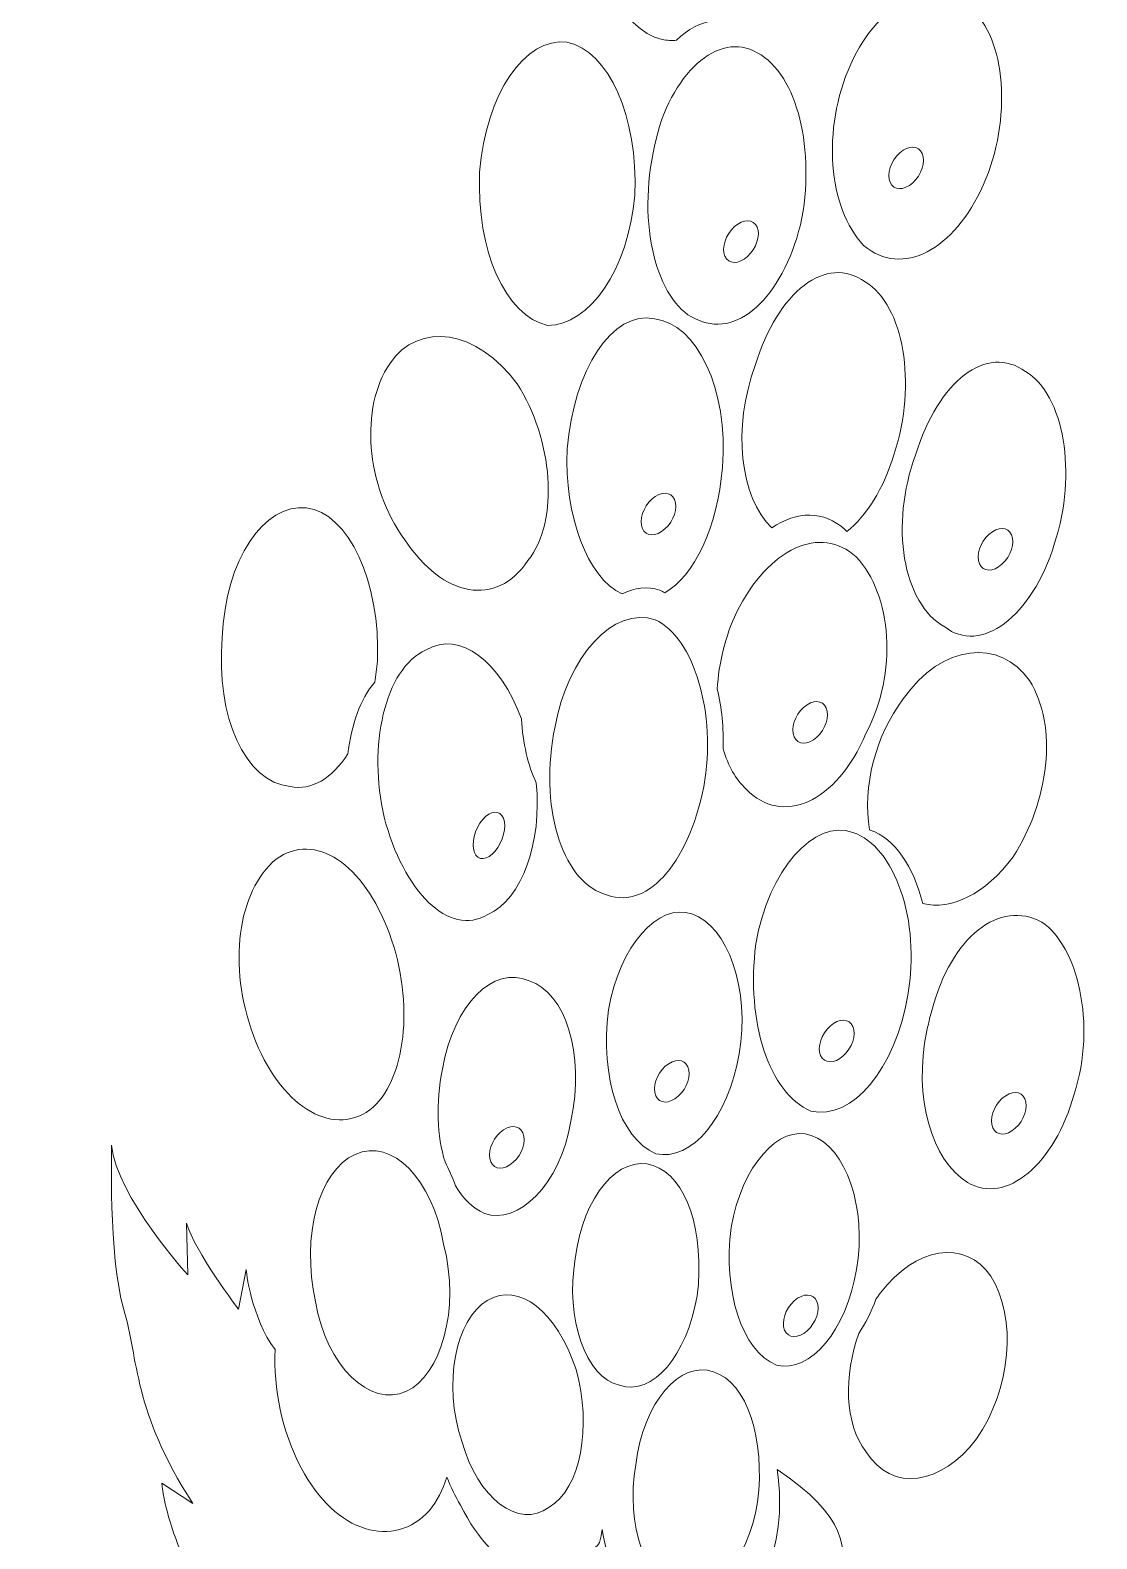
# Model space of a CAD drawing. Header units: millimetres. Extents: x 337 to 2510, y -469 to 429.
# Drawn here: x 351.46 to 363.67, y 245.32 to 262.6 of the extents above; entities that cross this region are included whole.
import ezdxf

# ---------------------------------------------------------------- set-up
doc = ezdxf.new("R2010")
doc.units = ezdxf.units.MM
doc.header["$MEASUREMENT"] = 0
doc.layers.add('Layer 1', color=7, linetype='Continuous')

msp = doc.modelspace()

# ---------------------------------------------------------------- linework, layer by layer
at = {"layer": 'Layer 1', "color": 250, "lineweight": 9}
for points, knots in [([(359.0643, 265.6328), (358.5833, 265.7398), (358.1013, 265.1538), (357.9903, 264.2499), (357.9903, 264.2499), (357.9903, 264.2499), (357.9903, 264.2499), (357.9903, 264.2499), (357.9903, 264.2499), (357.8793, 263.3449), (358.2123, 262.5999), (358.6943, 262.4939), (358.6943, 262.4939), (358.6943, 262.4939), (358.6943, 262.4939), (358.6943, 262.4939), (358.6943, 262.4939), (358.7493, 262.4819), (358.8043, 262.4789), (358.8583, 262.4839), (358.8583, 262.4839), (358.8583, 262.4839), (358.8583, 262.4839), (358.8583, 262.4839), (358.8583, 262.4839), (358.9893, 262.6119), (359.1333, 262.6889), (359.2763, 262.7049), (359.2763, 262.7049), (359.2763, 262.7049), (359.2763, 262.7049), (359.2763, 262.7049), (359.2763, 262.7049), (359.5113, 262.9429), (359.6883, 263.3569), (359.7313, 263.8779), (359.7313, 263.8779), (359.7313, 263.8779), (359.7313, 263.8779), (359.7313, 263.8779), (359.7313, 263.8779), (359.8423, 264.7818), (359.5453, 265.5268), (359.0643, 265.6328)], [0, 0, 0, 0, 0.0833333, 0.0833333, 0.0833333, 0.0833333, 0.1666667, 0.1666667, 0.1666667, 0.1666667, 0.25, 0.25, 0.25, 0.25, 0.3333333, 0.3333333, 0.3333333, 0.3333333, 0.4166667, 0.4166667, 0.4166667, 0.4166667, 0.5, 0.5, 0.5, 0.5, 0.5833333, 0.5833333, 0.5833333, 0.5833333, 0.6666667, 0.6666667, 0.6666667, 0.6666667, 0.75, 0.75, 0.75, 0.75, 0.8333333, 0.8333333, 0.8333333, 0.8333333, 1, 1, 1, 1]), ([(362.2233, 262.8469), (361.8163, 263.2199), (361.1863, 262.9539), (360.8533, 262.2089), (360.8533, 262.2089), (360.8533, 262.2089), (360.8533, 262.2089), (360.8533, 262.2089), (360.8533, 262.2089), (360.5193, 261.4639), (360.5943, 260.5599), (361.0013, 260.1339), (361.0013, 260.1339), (361.0013, 260.1339), (361.0013, 260.1339), (361.0013, 260.1339), (361.0013, 260.1339), (361.4453, 259.7609), (362.0383, 260.0809), (362.3713, 260.8259), (362.3713, 260.8259), (362.3713, 260.8259), (362.3713, 260.8259), (362.3713, 260.8259), (362.3713, 260.8259), (362.7052, 261.5699), (362.6302, 262.5279), (362.2233, 262.8469)], [0, 0, 0, 0, 0.125, 0.125, 0.125, 0.125, 0.25, 0.25, 0.25, 0.25, 0.375, 0.375, 0.375, 0.375, 0.5, 0.5, 0.5, 0.5, 0.625, 0.625, 0.625, 0.625, 0.75, 0.75, 0.75, 0.75, 1, 1, 1, 1]), ([(359.7393, 262.3639), (359.2953, 262.5769), (358.7393, 262.0449), (358.5913, 261.1939), (358.5913, 261.1939), (358.5913, 261.1939), (358.5913, 261.1939), (358.5913, 261.1939), (358.5913, 261.1939), (358.4063, 260.2889), (358.6653, 259.4379), (359.1093, 259.2779), (359.1093, 259.2779), (359.1093, 259.2779), (359.1093, 259.2779), (359.1093, 259.2779), (359.1093, 259.2779), (359.5913, 259.0659), (360.1103, 259.5979), (360.2953, 260.4489), (360.2953, 260.4489), (360.2953, 260.4489), (360.2953, 260.4489), (360.2953, 260.4489), (360.2953, 260.4489), (360.4433, 261.2999), (360.2213, 262.1509), (359.7393, 262.3639)], [0, 0, 0, 0, 0.125, 0.125, 0.125, 0.125, 0.25, 0.25, 0.25, 0.25, 0.375, 0.375, 0.375, 0.375, 0.5, 0.5, 0.5, 0.5, 0.625, 0.625, 0.625, 0.625, 0.75, 0.75, 0.75, 0.75, 1, 1, 1, 1]), ([(357.6043, 262.4639), (357.1223, 262.5169), (356.6773, 261.8789), (356.6043, 260.9739), (356.6043, 260.9739), (356.6043, 260.9739), (356.6043, 260.9739), (356.6043, 260.9739), (356.6043, 260.9739), (356.5663, 260.0699), (356.9003, 259.3249), (357.3813, 259.2179), (357.3813, 259.2179), (357.3813, 259.2179), (357.3813, 259.2179), (357.3813, 259.2179), (357.3813, 259.2179), (357.8633, 259.2179), (358.3073, 259.8569), (358.3813, 260.7079), (358.3813, 260.7079), (358.3813, 260.7079), (358.3813, 260.7079), (358.3813, 260.7079), (358.3813, 260.7079), (358.4183, 261.6129), (358.0853, 262.3569), (357.6043, 262.4639)], [0, 0, 0, 0, 0.125, 0.125, 0.125, 0.125, 0.25, 0.25, 0.25, 0.25, 0.375, 0.375, 0.375, 0.375, 0.5, 0.5, 0.5, 0.5, 0.625, 0.625, 0.625, 0.625, 0.75, 0.75, 0.75, 0.75, 1, 1, 1, 1]), ([(361.5633, 260.8509), (361.4613, 260.7599), (361.3453, 260.7619), (361.3043, 260.8569), (361.3043, 260.8569), (361.3043, 260.8569), (361.3043, 260.8569), (361.3043, 260.8569), (361.3043, 260.8569), (361.2633, 260.9509), (361.3123, 261.1019), (361.4143, 261.1939), (361.4143, 261.1939), (361.4143, 261.1939), (361.4143, 261.1939), (361.4143, 261.1939), (361.4143, 261.1939), (361.5163, 261.2849), (361.6313, 261.2819), (361.6723, 261.1869), (361.6723, 261.1869), (361.6723, 261.1869), (361.6723, 261.1869), (361.6723, 261.1869), (361.6723, 261.1869), (361.7143, 261.0929), (361.6643, 260.9419), (361.5633, 260.8509)], [0, 0, 0, 0, 0.125, 0.125, 0.125, 0.125, 0.25, 0.25, 0.25, 0.25, 0.375, 0.375, 0.375, 0.375, 0.5, 0.5, 0.5, 0.5, 0.625, 0.625, 0.625, 0.625, 0.75, 0.75, 0.75, 0.75, 1, 1, 1, 1]), ([(359.6713, 260.0069), (359.5703, 259.9149), (359.4543, 259.9179), (359.4123, 260.0119), (359.4123, 260.0119), (359.4123, 260.0119), (359.4123, 260.0119), (359.4123, 260.0119), (359.4123, 260.0119), (359.3713, 260.1069), (359.4213, 260.2579), (359.5223, 260.3489), (359.5223, 260.3489), (359.5223, 260.3489), (359.5223, 260.3489), (359.5223, 260.3489), (359.5223, 260.3489), (359.6243, 260.4399), (359.7403, 260.4369), (359.7813, 260.3429), (359.7813, 260.3429), (359.7813, 260.3429), (359.7813, 260.3429), (359.7813, 260.3429), (359.7813, 260.3429), (359.8223, 260.2479), (359.7733, 260.0979), (359.6713, 260.0069)], [0, 0, 0, 0, 0.125, 0.125, 0.125, 0.125, 0.25, 0.25, 0.25, 0.25, 0.375, 0.375, 0.375, 0.375, 0.5, 0.5, 0.5, 0.5, 0.625, 0.625, 0.625, 0.625, 0.75, 0.75, 0.75, 0.75, 1, 1, 1, 1]), ([(361.0193, 259.7169), (360.5753, 260.0359), (360.0193, 259.6099), (359.7603, 258.7589), (359.7603, 258.7589), (359.7603, 258.7589), (359.7603, 258.7589), (359.7603, 258.7589), (359.7603, 258.7589), (359.4953, 258.0459), (359.5853, 257.2489), (359.9503, 256.8969), (359.9503, 256.8969), (359.9503, 256.8969), (359.9503, 256.8969), (359.9503, 256.8969), (359.9503, 256.8969), (360.2383, 257.0949), (360.5463, 257.0989), (360.7893, 256.8769), (360.7893, 256.8769), (360.7893, 256.8769), (360.7893, 256.8769), (360.7893, 256.8769), (360.7893, 256.8769), (360.7963, 256.8699), (360.8033, 256.8619), (360.8103, 256.8549), (360.8103, 256.8549), (360.8103, 256.8549), (360.8103, 256.8549), (360.8103, 256.8549), (360.8103, 256.8549), (361.0293, 257.0319), (361.2293, 257.3419), (361.3523, 257.7479), (361.3523, 257.7479), (361.3523, 257.7479), (361.3523, 257.7479), (361.3523, 257.7479), (361.3523, 257.7479), (361.6123, 258.5459), (361.4633, 259.4509), (361.0193, 259.7169)], [0, 0, 0, 0, 0.0833333, 0.0833333, 0.0833333, 0.0833333, 0.1666667, 0.1666667, 0.1666667, 0.1666667, 0.25, 0.25, 0.25, 0.25, 0.3333333, 0.3333333, 0.3333333, 0.3333333, 0.4166667, 0.4166667, 0.4166667, 0.4166667, 0.5, 0.5, 0.5, 0.5, 0.5833333, 0.5833333, 0.5833333, 0.5833333, 0.6666667, 0.6666667, 0.6666667, 0.6666667, 0.75, 0.75, 0.75, 0.75, 0.8333333, 0.8333333, 0.8333333, 0.8333333, 1, 1, 1, 1]), ([(355.5743, 258.7779), (355.2363, 258.2829), (355.2913, 257.3829), (355.7493, 256.7609), (355.7493, 256.7609), (355.7493, 256.7609), (355.7493, 256.7609), (355.7493, 256.7609), (355.7493, 256.7609), (356.1843, 256.0979), (356.7963, 255.9859), (357.1573, 256.5229), (357.1573, 256.5229), (357.1573, 256.5229), (357.1573, 256.5229), (357.1573, 256.5229), (357.1573, 256.5229), (357.5243, 256.9839), (357.4403, 257.9179), (357.0343, 258.5469), (357.0343, 258.5469), (357.0343, 258.5469), (357.0343, 258.5469), (357.0343, 258.5469), (357.0343, 258.5469), (356.5753, 259.1689), (355.9123, 259.2739), (355.5743, 258.7779)], [0, 0, 0, 0, 0.125, 0.125, 0.125, 0.125, 0.25, 0.25, 0.25, 0.25, 0.375, 0.375, 0.375, 0.375, 0.5, 0.5, 0.5, 0.5, 0.625, 0.625, 0.625, 0.625, 0.75, 0.75, 0.75, 0.75, 1, 1, 1, 1]), ([(358.6063, 259.2919), (358.1243, 259.3979), (357.6803, 258.7069), (357.6063, 257.8019), (357.6063, 257.8019), (357.6063, 257.8019), (357.6063, 257.8019), (357.6063, 257.8019), (357.6063, 257.8019), (357.5733, 257.0409), (357.8363, 256.3229), (358.2363, 256.1409), (358.2363, 256.1409), (358.2363, 256.1409), (358.2363, 256.1409), (358.2363, 256.1409), (358.2363, 256.1409), (358.3763, 256.2129), (358.5253, 256.2329), (358.6693, 256.1849), (358.6693, 256.1849), (358.6693, 256.1849), (358.6693, 256.1849), (358.6693, 256.1849), (358.6693, 256.1849), (358.6883, 256.1759), (358.7063, 256.1659), (358.7233, 256.1549), (358.7233, 256.1549), (358.7233, 256.1549), (358.7233, 256.1549), (358.7233, 256.1549), (358.7233, 256.1549), (359.0593, 256.3419), (359.3273, 256.9049), (359.3843, 257.5899), (359.3843, 257.5899), (359.3843, 257.5899), (359.3843, 257.5899), (359.3843, 257.5899), (359.3843, 257.5899), (359.4583, 258.4939), (359.0873, 259.2389), (358.6063, 259.2919)], [0, 0, 0, 0, 0.0833333, 0.0833333, 0.0833333, 0.0833333, 0.1666667, 0.1666667, 0.1666667, 0.1666667, 0.25, 0.25, 0.25, 0.25, 0.3333333, 0.3333333, 0.3333333, 0.3333333, 0.4166667, 0.4166667, 0.4166667, 0.4166667, 0.5, 0.5, 0.5, 0.5, 0.5833333, 0.5833333, 0.5833333, 0.5833333, 0.6666667, 0.6666667, 0.6666667, 0.6666667, 0.75, 0.75, 0.75, 0.75, 0.8333333, 0.8333333, 0.8333333, 0.8333333, 1, 1, 1, 1]), ([(362.8552, 258.6899), (362.4103, 259.0089), (361.8553, 258.5839), (361.5963, 257.7319), (361.5963, 257.7319), (361.5963, 257.7319), (361.5963, 257.7319), (361.5963, 257.7319), (361.5963, 257.7319), (361.2993, 256.9339), (361.4473, 256.0299), (361.9293, 255.7639), (361.9293, 255.7639), (361.9293, 255.7639), (361.9293, 255.7639), (361.9293, 255.7639), (361.9293, 255.7639), (362.3363, 255.4449), (362.9292, 255.8699), (363.1882, 256.7219), (363.1882, 256.7219), (363.1882, 256.7219), (363.1882, 256.7219), (363.1882, 256.7219), (363.1882, 256.7219), (363.4482, 257.5199), (363.2992, 258.4239), (362.8552, 258.6899)], [0, 0, 0, 0, 0.125, 0.125, 0.125, 0.125, 0.25, 0.25, 0.25, 0.25, 0.375, 0.375, 0.375, 0.375, 0.5, 0.5, 0.5, 0.5, 0.625, 0.625, 0.625, 0.625, 0.75, 0.75, 0.75, 0.75, 1, 1, 1, 1]), ([(358.7263, 256.8859), (358.6243, 256.7939), (358.5083, 256.7969), (358.4673, 256.8919), (358.4673, 256.8919), (358.4673, 256.8919), (358.4673, 256.8919), (358.4673, 256.8919), (358.4673, 256.8919), (358.4263, 256.9859), (358.4753, 257.1369), (358.5773, 257.2279), (358.5773, 257.2279), (358.5773, 257.2279), (358.5773, 257.2279), (358.5773, 257.2279), (358.5773, 257.2279), (358.6783, 257.3199), (358.7943, 257.3169), (358.8353, 257.2219), (358.8353, 257.2219), (358.8353, 257.2219), (358.8353, 257.2219), (358.8353, 257.2219), (358.8353, 257.2219), (358.8763, 257.1279), (358.8273, 256.9769), (358.7263, 256.8859)], [0, 0, 0, 0, 0.125, 0.125, 0.125, 0.125, 0.25, 0.25, 0.25, 0.25, 0.375, 0.375, 0.375, 0.375, 0.5, 0.5, 0.5, 0.5, 0.625, 0.625, 0.625, 0.625, 0.75, 0.75, 0.75, 0.75, 1, 1, 1, 1]), ([(354.6193, 257.1269), (354.1383, 257.1809), (353.6933, 256.5419), (353.6563, 255.6379), (353.6563, 255.6379), (353.6563, 255.6379), (353.6563, 255.6379), (353.6563, 255.6379), (353.6563, 255.6379), (353.5823, 254.7329), (353.9153, 253.988), (354.4343, 253.935), (354.4343, 253.935), (354.4343, 253.935), (354.4343, 253.935), (354.4343, 253.935), (354.4343, 253.935), (354.6793, 253.881), (354.9143, 254.033), (355.0953, 254.3079), (355.0953, 254.3079), (355.0953, 254.3079), (355.0953, 254.3079), (355.0953, 254.3079), (355.0953, 254.3079), (355.1343, 254.6429), (355.2383, 254.9389), (355.4023, 255.1299), (355.4023, 255.1299), (355.4023, 255.1299), (355.4023, 255.1299), (355.4023, 255.1299), (355.4023, 255.1299), (355.4163, 255.2089), (355.4273, 255.2889), (355.4343, 255.3719), (355.4343, 255.3719), (355.4343, 255.3719), (355.4343, 255.3719), (355.4343, 255.3719), (355.4343, 255.3719), (355.4713, 256.2759), (355.1013, 257.0739), (354.6193, 257.1269)], [0, 0, 0, 0, 0.0833333, 0.0833333, 0.0833333, 0.0833333, 0.1666667, 0.1666667, 0.1666667, 0.1666667, 0.25, 0.25, 0.25, 0.25, 0.3333333, 0.3333333, 0.3333333, 0.3333333, 0.4166667, 0.4166667, 0.4166667, 0.4166667, 0.5, 0.5, 0.5, 0.5, 0.5833333, 0.5833333, 0.5833333, 0.5833333, 0.6666667, 0.6666667, 0.6666667, 0.6666667, 0.75, 0.75, 0.75, 0.75, 0.8333333, 0.8333333, 0.8333333, 0.8333333, 1, 1, 1, 1]), ([(360.9163, 256.5649), (360.5083, 256.9369), (359.9163, 256.6709), (359.5453, 255.9269), (359.5453, 255.9269), (359.5453, 255.9269), (359.5453, 255.9269), (359.5453, 255.9269), (359.5453, 255.9269), (359.4163, 255.6569), (359.3423, 255.3479), (359.3253, 255.0489), (359.3253, 255.0489), (359.3253, 255.0489), (359.3253, 255.0489), (359.3253, 255.0489), (359.3253, 255.0489), (359.3753, 254.8399), (359.3993, 254.6069), (359.3933, 254.3649), (359.3933, 254.3649), (359.3933, 254.3649), (359.3933, 254.3649), (359.3933, 254.3649), (359.3933, 254.3649), (359.4483, 254.175), (359.5363, 254.015), (359.6563, 253.905), (359.6563, 253.905), (359.6563, 253.905), (359.6563, 253.905), (359.6563, 253.905), (359.6563, 253.905), (360.0643, 253.479), (360.6933, 253.745), (361.0273, 254.5429), (361.0273, 254.5429), (361.0273, 254.5429), (361.0273, 254.5429), (361.0273, 254.5429), (361.0273, 254.5429), (361.3973, 255.2349), (361.3233, 256.1389), (360.9163, 256.5649)], [0, 0, 0, 0, 0.0833333, 0.0833333, 0.0833333, 0.0833333, 0.1666667, 0.1666667, 0.1666667, 0.1666667, 0.25, 0.25, 0.25, 0.25, 0.3333333, 0.3333333, 0.3333333, 0.3333333, 0.4166667, 0.4166667, 0.4166667, 0.4166667, 0.5, 0.5, 0.5, 0.5, 0.5833333, 0.5833333, 0.5833333, 0.5833333, 0.6666667, 0.6666667, 0.6666667, 0.6666667, 0.75, 0.75, 0.75, 0.75, 0.8333333, 0.8333333, 0.8333333, 0.8333333, 1, 1, 1, 1]), ([(362.5852, 256.4819), (362.4833, 256.3899), (362.3683, 256.3929), (362.3263, 256.4879), (362.3263, 256.4879), (362.3263, 256.4879), (362.3263, 256.4879), (362.3263, 256.4879), (362.3263, 256.4879), (362.2853, 256.5819), (362.3343, 256.7329), (362.4363, 256.8239), (362.4363, 256.8239), (362.4363, 256.8239), (362.4363, 256.8239), (362.4363, 256.8239), (362.4363, 256.8239), (362.5383, 256.9159), (362.6542, 256.9129), (362.6952, 256.8179), (362.6952, 256.8179), (362.6952, 256.8179), (362.6952, 256.8179), (362.6952, 256.8179), (362.6952, 256.8179), (362.7362, 256.7239), (362.6872, 256.5729), (362.5852, 256.4819)], [0, 0, 0, 0, 0.125, 0.125, 0.125, 0.125, 0.25, 0.25, 0.25, 0.25, 0.375, 0.375, 0.375, 0.375, 0.5, 0.5, 0.5, 0.5, 0.625, 0.625, 0.625, 0.625, 0.75, 0.75, 0.75, 0.75, 1, 1, 1, 1]), ([(358.6153, 255.8459), (358.1333, 256.0059), (357.6153, 255.4209), (357.4673, 254.6219), (357.4673, 254.6219), (357.4673, 254.6219), (357.4673, 254.6219), (357.4673, 254.6219), (357.4673, 254.6219), (357.2823, 253.718), (357.5413, 252.867), (358.0223, 252.707), (358.0223, 252.707), (358.0223, 252.707), (358.0223, 252.707), (358.0223, 252.707), (358.0223, 252.707), (358.5043, 252.495), (358.9853, 253.027), (359.1713, 253.931), (359.1713, 253.931), (359.1713, 253.931), (359.1713, 253.931), (359.1713, 253.931), (359.1713, 253.931), (359.3193, 254.7819), (359.0603, 255.6339), (358.6153, 255.8459)], [0, 0, 0, 0, 0.125, 0.125, 0.125, 0.125, 0.25, 0.25, 0.25, 0.25, 0.375, 0.375, 0.375, 0.375, 0.5, 0.5, 0.5, 0.5, 0.625, 0.625, 0.625, 0.625, 0.75, 0.75, 0.75, 0.75, 1, 1, 1, 1]), ([(355.9923, 255.4999), (355.5103, 255.2879), (355.3253, 254.3829), (355.5103, 253.585), (355.5103, 253.585), (355.5103, 253.585), (355.5103, 253.585), (355.5103, 253.585), (355.5103, 253.585), (355.7333, 252.734), (356.2513, 252.202), (356.6963, 252.468), (356.6963, 252.468), (356.6963, 252.468), (356.6963, 252.468), (356.6963, 252.468), (356.6963, 252.468), (357.0973, 252.645), (357.3183, 253.302), (357.2523, 253.978), (357.2523, 253.978), (357.2523, 253.978), (357.2523, 253.978), (357.2523, 253.978), (357.2523, 253.978), (357.1583, 254.179), (357.0993, 254.4309), (357.0833, 254.7099), (357.0833, 254.7099), (357.0833, 254.7099), (357.0833, 254.7099), (357.0833, 254.7099), (357.0833, 254.7099), (356.8443, 255.3639), (356.3763, 255.7309), (355.9923, 255.4999)], [0, 0, 0, 0, 0.1, 0.1, 0.1, 0.1, 0.2, 0.2, 0.2, 0.2, 0.3, 0.3, 0.3, 0.3, 0.4, 0.4, 0.4, 0.4, 0.5, 0.5, 0.5, 0.5, 0.6, 0.6, 0.6, 0.6, 0.7, 0.7, 0.7, 0.7, 0.8, 0.8, 0.8, 0.8, 1, 1, 1, 1]), ([(362.8992, 255.1509), (362.5662, 255.6299), (361.8993, 255.5769), (361.4553, 254.9379), (361.4553, 254.9379), (361.4553, 254.9379), (361.4553, 254.9379), (361.4553, 254.9379), (361.4553, 254.9379), (361.1353, 254.5169), (360.9883, 253.931), (361.0683, 253.437), (361.0683, 253.437), (361.0683, 253.437), (361.0683, 253.437), (361.0683, 253.437), (361.0683, 253.437), (361.0683, 253.437), (361.0773, 253.434), (361.0773, 253.434), (361.0773, 253.434), (361.0773, 253.434), (361.0773, 253.434), (361.0773, 253.434), (361.0773, 253.434), (361.3563, 253.341), (361.5723, 253.017), (361.6773, 252.595), (361.6773, 252.595), (361.6773, 252.595), (361.6773, 252.595), (361.6773, 252.595), (361.6773, 252.595), (361.9993, 252.511), (362.3903, 252.7), (362.7142, 253.129), (362.7142, 253.129), (362.7142, 253.129), (362.7142, 253.129), (362.7142, 253.129), (362.7142, 253.129), (363.1212, 253.768), (363.2322, 254.6189), (362.8992, 255.1509)], [0, 0, 0, 0, 0.0833333, 0.0833333, 0.0833333, 0.0833333, 0.1666667, 0.1666667, 0.1666667, 0.1666667, 0.25, 0.25, 0.25, 0.25, 0.3333333, 0.3333333, 0.3333333, 0.3333333, 0.4166667, 0.4166667, 0.4166667, 0.4166667, 0.5, 0.5, 0.5, 0.5, 0.5833333, 0.5833333, 0.5833333, 0.5833333, 0.6666667, 0.6666667, 0.6666667, 0.6666667, 0.75, 0.75, 0.75, 0.75, 0.8333333, 0.8333333, 0.8333333, 0.8333333, 1, 1, 1, 1]), ([(360.4643, 254.4989), (360.3623, 254.4079), (360.2463, 254.4099), (360.2053, 254.5049), (360.2053, 254.5049), (360.2053, 254.5049), (360.2053, 254.5049), (360.2053, 254.5049), (360.2053, 254.5049), (360.1643, 254.5989), (360.2133, 254.7499), (360.3143, 254.8419), (360.3143, 254.8419), (360.3143, 254.8419), (360.3143, 254.8419), (360.3143, 254.8419), (360.3143, 254.8419), (360.4173, 254.9329), (360.5323, 254.9299), (360.5733, 254.8359), (360.5733, 254.8359), (360.5733, 254.8359), (360.5733, 254.8359), (360.5733, 254.8359), (360.5733, 254.8359), (360.6153, 254.7409), (360.5653, 254.5909), (360.4643, 254.4989)], [0, 0, 0, 0, 0.125, 0.125, 0.125, 0.125, 0.25, 0.25, 0.25, 0.25, 0.375, 0.375, 0.375, 0.375, 0.5, 0.5, 0.5, 0.5, 0.625, 0.625, 0.625, 0.625, 0.75, 0.75, 0.75, 0.75, 1, 1, 1, 1]), ([(356.8133, 253.237), (356.7313, 253.112), (356.6183, 253.071), (356.5613, 253.148), (356.5613, 253.148), (356.5613, 253.148), (356.5613, 253.148), (356.5613, 253.148), (356.5613, 253.148), (356.5053, 253.224), (356.5253, 253.388), (356.6073, 253.514), (356.6073, 253.514), (356.6073, 253.514), (356.6073, 253.514), (356.6073, 253.514), (356.6073, 253.514), (356.6893, 253.639), (356.8023, 253.679), (356.8593, 253.603), (356.8593, 253.603), (356.8593, 253.603), (356.8593, 253.603), (356.8593, 253.603), (356.8593, 253.603), (356.9153, 253.527), (356.8953, 253.363), (356.8133, 253.237)], [0, 0, 0, 0, 0.125, 0.125, 0.125, 0.125, 0.25, 0.25, 0.25, 0.25, 0.375, 0.375, 0.375, 0.375, 0.5, 0.5, 0.5, 0.5, 0.625, 0.625, 0.625, 0.625, 0.75, 0.75, 0.75, 0.75, 1, 1, 1, 1]), ([(360.8783, 253.408), (360.4333, 253.568), (359.9143, 252.982), (359.7663, 252.131), (359.7663, 252.131), (359.7663, 252.131), (359.7663, 252.131), (359.7663, 252.131), (359.7663, 252.131), (359.6553, 251.227), (359.9143, 250.428), (360.3963, 250.216), (360.3963, 250.216), (360.3963, 250.216), (360.3963, 250.216), (360.3963, 250.216), (360.3963, 250.216), (360.8783, 250.109), (361.3593, 250.694), (361.5073, 251.546), (361.5073, 251.546), (361.5073, 251.546), (361.5073, 251.546), (361.5073, 251.546), (361.5073, 251.546), (361.6553, 252.397), (361.3593, 253.248), (360.8783, 253.408)], [0, 0, 0, 0, 0.125, 0.125, 0.125, 0.125, 0.25, 0.25, 0.25, 0.25, 0.375, 0.375, 0.375, 0.375, 0.5, 0.5, 0.5, 0.5, 0.625, 0.625, 0.625, 0.625, 0.75, 0.75, 0.75, 0.75, 1, 1, 1, 1]), ([(354.2743, 253.103), (353.8293, 252.731), (353.7183, 251.88), (354.0143, 251.082), (354.0143, 251.082), (354.0143, 251.082), (354.0143, 251.082), (354.0143, 251.082), (354.0143, 251.082), (354.3113, 250.284), (354.9033, 249.911), (355.3483, 250.23), (355.3483, 250.23), (355.3483, 250.23), (355.3483, 250.23), (355.3483, 250.23), (355.3483, 250.23), (355.7553, 250.55), (355.8663, 251.454), (355.5703, 252.252), (355.5703, 252.252), (355.5703, 252.252), (355.5703, 252.252), (355.5703, 252.252), (355.5703, 252.252), (355.2743, 253.051), (354.7183, 253.423), (354.2743, 253.103)], [0, 0, 0, 0, 0.125, 0.125, 0.125, 0.125, 0.25, 0.25, 0.25, 0.25, 0.375, 0.375, 0.375, 0.375, 0.5, 0.5, 0.5, 0.5, 0.625, 0.625, 0.625, 0.625, 0.75, 0.75, 0.75, 0.75, 1, 1, 1, 1]), ([(359.0343, 252.475), (358.6523, 252.612), (358.2063, 252.109), (358.0783, 251.376), (358.0783, 251.376), (358.0783, 251.376), (358.0783, 251.376), (358.0783, 251.376), (358.0783, 251.376), (357.9823, 250.598), (358.2063, 249.912), (358.6203, 249.728), (358.6203, 249.728), (358.6203, 249.728), (358.6203, 249.728), (358.6203, 249.728), (358.6203, 249.728), (359.0343, 249.637), (359.4483, 250.14), (359.5763, 250.873), (359.5763, 250.873), (359.5763, 250.873), (359.5763, 250.873), (359.5763, 250.873), (359.5763, 250.873), (359.7033, 251.605), (359.4483, 252.338), (359.0343, 252.475)], [0, 0, 0, 0, 0.125, 0.125, 0.125, 0.125, 0.25, 0.25, 0.25, 0.25, 0.375, 0.375, 0.375, 0.375, 0.5, 0.5, 0.5, 0.5, 0.625, 0.625, 0.625, 0.625, 0.75, 0.75, 0.75, 0.75, 1, 1, 1, 1]), ([(363.0422, 252.38), (362.5602, 252.646), (362.0053, 252.22), (361.7823, 251.369), (361.7823, 251.369), (361.7823, 251.369), (361.7823, 251.369), (361.7823, 251.369), (361.7823, 251.369), (361.7743, 251.343), (361.7673, 251.317), (361.7603, 251.291), (361.7603, 251.291), (361.7603, 251.291), (361.7603, 251.291), (361.7603, 251.291), (361.7603, 251.291), (361.7493, 251.239), (361.7373, 251.189), (361.7243, 251.139), (361.7243, 251.139), (361.7243, 251.139), (361.7243, 251.139), (361.7243, 251.139), (361.7243, 251.139), (361.5653, 250.369), (361.7863, 249.642), (362.1903, 249.4), (362.1903, 249.4), (362.1903, 249.4), (362.1903, 249.4), (362.1903, 249.4), (362.1903, 249.4), (362.6342, 249.134), (363.1902, 249.613), (363.4122, 250.411), (363.4122, 250.411), (363.4122, 250.411), (363.4122, 250.411), (363.4122, 250.411), (363.4122, 250.411), (363.6712, 251.209), (363.4492, 252.114), (363.0422, 252.38)], [0, 0, 0, 0, 0.0833333, 0.0833333, 0.0833333, 0.0833333, 0.1666667, 0.1666667, 0.1666667, 0.1666667, 0.25, 0.25, 0.25, 0.25, 0.3333333, 0.3333333, 0.3333333, 0.3333333, 0.4166667, 0.4166667, 0.4166667, 0.4166667, 0.5, 0.5, 0.5, 0.5, 0.5833333, 0.5833333, 0.5833333, 0.5833333, 0.6666667, 0.6666667, 0.6666667, 0.6666667, 0.75, 0.75, 0.75, 0.75, 0.8333333, 0.8333333, 0.8333333, 0.8333333, 1, 1, 1, 1]), ([(357.1713, 251.709), (356.7553, 251.893), (356.3073, 251.434), (356.1793, 250.698), (356.1793, 250.698), (356.1793, 250.698), (356.1793, 250.698), (356.1793, 250.698), (356.1793, 250.698), (356.0983, 250.302), (356.1163, 249.929), (356.2083, 249.634), (356.2083, 249.634), (356.2083, 249.634), (356.2083, 249.634), (356.2083, 249.634), (356.2083, 249.634), (356.2533, 249.551), (356.2933, 249.459), (356.3283, 249.359), (356.3283, 249.359), (356.3283, 249.359), (356.3283, 249.359), (356.3283, 249.359), (356.3283, 249.359), (356.4153, 249.212), (356.5273, 249.103), (356.6593, 249.045), (356.6593, 249.045), (356.6593, 249.045), (356.6593, 249.045), (356.6593, 249.045), (356.6593, 249.045), (357.0433, 248.906), (357.5233, 249.366), (357.6503, 250.101), (357.6503, 250.101), (357.6503, 250.101), (357.6503, 250.101), (357.6503, 250.101), (357.6503, 250.101), (357.8103, 250.882), (357.5873, 251.571), (357.1713, 251.709)], [0, 0, 0, 0, 0.0833333, 0.0833333, 0.0833333, 0.0833333, 0.1666667, 0.1666667, 0.1666667, 0.1666667, 0.25, 0.25, 0.25, 0.25, 0.3333333, 0.3333333, 0.3333333, 0.3333333, 0.4166667, 0.4166667, 0.4166667, 0.4166667, 0.5, 0.5, 0.5, 0.5, 0.5833333, 0.5833333, 0.5833333, 0.5833333, 0.6666667, 0.6666667, 0.6666667, 0.6666667, 0.75, 0.75, 0.75, 0.75, 0.8333333, 0.8333333, 0.8333333, 0.8333333, 1, 1, 1, 1]), ([(360.7673, 250.848), (360.6653, 250.757), (360.5493, 250.76), (360.5083, 250.854), (360.5083, 250.854), (360.5083, 250.854), (360.5083, 250.854), (360.5083, 250.854), (360.5083, 250.854), (360.4673, 250.949), (360.5163, 251.099), (360.6183, 251.191), (360.6183, 251.191), (360.6183, 251.191), (360.6183, 251.191), (360.6183, 251.191), (360.6183, 251.191), (360.7203, 251.282), (360.8363, 251.279), (360.8773, 251.185), (360.8773, 251.185), (360.8773, 251.185), (360.8773, 251.185), (360.8773, 251.185), (360.8773, 251.185), (360.9183, 251.09), (360.8693, 250.939), (360.7673, 250.848)], [0, 0, 0, 0, 0.125, 0.125, 0.125, 0.125, 0.25, 0.25, 0.25, 0.25, 0.375, 0.375, 0.375, 0.375, 0.5, 0.5, 0.5, 0.5, 0.625, 0.625, 0.625, 0.625, 0.75, 0.75, 0.75, 0.75, 1, 1, 1, 1]), ([(358.8793, 250.387), (358.7773, 250.296), (358.6613, 250.298), (358.6203, 250.393), (358.6203, 250.393), (358.6203, 250.393), (358.6203, 250.393), (358.6203, 250.393), (358.6203, 250.393), (358.5793, 250.488), (358.6283, 250.638), (358.7303, 250.73), (358.7303, 250.73), (358.7303, 250.73), (358.7303, 250.73), (358.7303, 250.73), (358.7303, 250.73), (358.8323, 250.821), (358.9483, 250.818), (358.9893, 250.724), (358.9893, 250.724), (358.9893, 250.724), (358.9893, 250.724), (358.9893, 250.724), (358.9893, 250.724), (359.0303, 250.629), (358.9813, 250.479), (358.8793, 250.387)], [0, 0, 0, 0, 0.125, 0.125, 0.125, 0.125, 0.25, 0.25, 0.25, 0.25, 0.375, 0.375, 0.375, 0.375, 0.5, 0.5, 0.5, 0.5, 0.625, 0.625, 0.625, 0.625, 0.75, 0.75, 0.75, 0.75, 1, 1, 1, 1]), ([(362.7382, 250.02), (362.6372, 249.929), (362.5213, 249.931), (362.4803, 250.026), (362.4803, 250.026), (362.4803, 250.026), (362.4803, 250.026), (362.4803, 250.026), (362.4803, 250.026), (362.4383, 250.12), (362.4883, 250.271), (362.5892, 250.363), (362.5892, 250.363), (362.5892, 250.363), (362.5892, 250.363), (362.5892, 250.363), (362.5892, 250.363), (362.6912, 250.454), (362.8072, 250.451), (362.8482, 250.357), (362.8482, 250.357), (362.8482, 250.357), (362.8482, 250.357), (362.8482, 250.357), (362.8482, 250.357), (362.8892, 250.262), (362.8402, 250.112), (362.7382, 250.02)], [0, 0, 0, 0, 0.125, 0.125, 0.125, 0.125, 0.25, 0.25, 0.25, 0.25, 0.375, 0.375, 0.375, 0.375, 0.5, 0.5, 0.5, 0.5, 0.625, 0.625, 0.625, 0.625, 0.75, 0.75, 0.75, 0.75, 1, 1, 1, 1]), ([(356.9893, 249.63), (356.8883, 249.538), (356.7723, 249.541), (356.7313, 249.636), (356.7313, 249.636), (356.7313, 249.636), (356.7313, 249.636), (356.7313, 249.636), (356.7313, 249.636), (356.6893, 249.73), (356.7393, 249.881), (356.8403, 249.972), (356.8403, 249.972), (356.8403, 249.972), (356.8403, 249.972), (356.8403, 249.972), (356.8403, 249.972), (356.9423, 250.063), (357.0583, 250.061), (357.0993, 249.966), (357.0993, 249.966), (357.0993, 249.966), (357.0993, 249.966), (357.0993, 249.966), (357.0993, 249.966), (357.1403, 249.872), (357.0913, 249.721), (356.9893, 249.63)], [0, 0, 0, 0, 0.125, 0.125, 0.125, 0.125, 0.25, 0.25, 0.25, 0.25, 0.375, 0.375, 0.375, 0.375, 0.5, 0.5, 0.5, 0.5, 0.625, 0.625, 0.625, 0.625, 0.75, 0.75, 0.75, 0.75, 1, 1, 1, 1]), ([(360.4003, 249.938), (360.0333, 250.07), (359.6053, 249.587), (359.4833, 248.884), (359.4833, 248.884), (359.4833, 248.884), (359.4833, 248.884), (359.4833, 248.884), (359.4833, 248.884), (359.3913, 248.138), (359.6053, 247.479), (360.0023, 247.304), (360.0023, 247.304), (360.0023, 247.304), (360.0023, 247.304), (360.0023, 247.304), (360.0023, 247.304), (360.4003, 247.216), (360.7973, 247.699), (360.9193, 248.401), (360.9193, 248.401), (360.9193, 248.401), (360.9193, 248.401), (360.9193, 248.401), (360.9193, 248.401), (361.0413, 249.104), (360.7973, 249.806), (360.4003, 249.938)], [0, 0, 0, 0, 0.125, 0.125, 0.125, 0.125, 0.25, 0.25, 0.25, 0.25, 0.375, 0.375, 0.375, 0.375, 0.5, 0.5, 0.5, 0.5, 0.625, 0.625, 0.625, 0.625, 0.75, 0.75, 0.75, 0.75, 1, 1, 1, 1]), ([(358.5723, 241.9721), (358.8633, 241.8971), (359.4923, 241.9441), (359.7953, 242.2931), (359.7953, 242.2931), (359.7953, 242.2931), (359.7953, 242.2931), (359.7953, 242.2931), (359.7953, 242.2931), (360.1263, 242.7131), (360.8473, 243.6931), (360.8473, 243.6931), (360.8473, 243.6931), (360.8473, 243.6931), (360.8473, 243.6931), (360.8473, 243.6931), (360.8473, 243.6931), (360.8473, 243.6931), (360.5583, 244.0081), (360.5583, 244.0081), (360.5583, 244.0081), (360.5583, 244.0081), (360.5583, 244.0081), (360.5583, 244.0081), (360.5583, 244.0081), (360.0853, 244.526), (361.6133, 245.031), (360.0113, 246.112), (360.0113, 246.112), (360.0113, 246.112), (360.0113, 246.112), (360.0113, 246.112), (360.0113, 246.112), (360.1503, 245.162), (359.7563, 244.5), (359.2743, 244.325), (359.2743, 244.325), (359.2743, 244.325), (359.2743, 244.325), (359.2743, 244.325), (359.2743, 244.325), (358.7503, 244.137), (358.1643, 244.468), (358.0073, 245.423), (358.0073, 245.423), (358.0073, 245.423), (358.0073, 245.423), (358.0073, 245.423), (358.0073, 245.423), (357.9663, 245.193), (357.9863, 245.29), (357.8643, 245.156), (357.8643, 245.156), (357.8643, 245.156), (357.8643, 245.156), (357.8643, 245.156), (357.8643, 245.156), (357.4293, 244.677), (356.7923, 244.889), (356.3843, 245.702), (356.3843, 245.702), (356.3843, 245.702), (356.3843, 245.702), (356.3843, 245.702), (356.3843, 245.702), (356.3253, 245.805), (356.2733, 245.912), (356.2293, 246.022), (356.2293, 246.022), (356.2293, 246.022), (356.2293, 246.022), (356.2293, 246.022), (356.2293, 246.022), (356.1813, 245.877), (356.1143, 245.748), (356.0303, 245.641), (356.0303, 245.641), (356.0303, 245.641), (356.0303, 245.641), (356.0303, 245.641), (356.0303, 245.641), (355.6243, 245.194), (354.9583, 245.374), (354.5593, 246.131), (354.5593, 246.131), (354.5593, 246.131), (354.5593, 246.131), (354.5593, 246.131), (354.5593, 246.131), (354.3413, 246.546), (354.2413, 247.039), (354.2623, 247.484), (354.2623, 247.484), (354.2623, 247.484), (354.2623, 247.484), (354.2623, 247.484), (354.2623, 247.484), (353.9863, 247.849), (353.9303, 248.4), (353.9303, 248.4), (353.9303, 248.4), (353.9303, 248.4), (353.9303, 248.4), (353.9303, 248.4), (353.9303, 248.4), (353.9303, 248.4), (353.8423, 247.948), (353.8423, 247.948), (353.8423, 247.948), (353.8423, 247.948), (353.8423, 247.948), (353.8423, 247.948), (353.8423, 247.948), (353.8423, 247.948), (353.3403, 248.607), (353.2483, 248.934), (353.2483, 248.934), (353.2483, 248.934), (353.2483, 248.934), (353.2483, 248.934), (353.2483, 248.934), (353.2483, 248.934), (353.2633, 248.339), (353.2633, 248.339), (353.2633, 248.339), (353.2633, 248.339), (353.2633, 248.339), (353.2633, 248.339), (353.2633, 248.339), (353.2633, 248.339), (352.4424, 249.244), (352.3904, 249.825), (352.3904, 249.825), (352.3904, 249.825), (352.3904, 249.825), (352.3904, 249.825), (352.3904, 249.825), (352.3904, 249.825), (352.3534, 248.552), (352.5273, 247.954), (352.5273, 247.954), (352.5273, 247.954), (352.5273, 247.954), (352.5273, 247.954), (352.5273, 247.954), (352.7023, 247.357), (352.6323, 246.792), (353.3203, 245.72), (353.3203, 245.72), (353.3203, 245.72), (353.3203, 245.72), (353.3203, 245.72), (353.3203, 245.72), (353.3203, 245.72), (352.9653, 245.952), (352.9653, 245.952), (352.9653, 245.952), (352.9653, 245.952), (352.9653, 245.952), (352.9653, 245.952), (352.9653, 245.952), (352.9653, 245.952), (353.0253, 245.073), (353.8633, 244.0551), (353.8633, 244.0551), (353.8633, 244.0551), (353.8633, 244.0551), (353.8633, 244.0551), (353.8633, 244.0551), (354.6923, 243.0931), (355.4873, 242.6001), (355.4873, 242.6001), (355.4873, 242.6001), (355.4873, 242.6001), (355.4873, 242.6001), (355.4873, 242.6001), (355.4873, 242.6001), (356.0043, 241.9051), (356.5823, 242.2171), (356.7123, 241.9021), (356.7123, 241.9021), (356.7123, 241.9021), (356.7123, 241.9021), (356.7123, 241.9021), (356.7123, 241.9021), (356.8063, 241.8151), (357.9773, 241.4571), (358.2993, 241.9341), (358.2993, 241.9341), (358.2993, 241.9341), (358.2993, 241.9341), (358.2993, 241.9341), (358.2993, 241.9341), (358.5183, 242.3131), (358.5723, 241.9721), (358.5723, 241.9721)], [0, 0, 0, 0, 0.02, 0.02, 0.02, 0.02, 0.04, 0.04, 0.04, 0.04, 0.06, 0.06, 0.06, 0.06, 0.08, 0.08, 0.08, 0.08, 0.1, 0.1, 0.1, 0.1, 0.12, 0.12, 0.12, 0.12, 0.14, 0.14, 0.14, 0.14, 0.16, 0.16, 0.16, 0.16, 0.18, 0.18, 0.18, 0.18, 0.2, 0.2, 0.2, 0.2, 0.22, 0.22, 0.22, 0.22, 0.24, 0.24, 0.24, 0.24, 0.26, 0.26, 0.26, 0.26, 0.28, 0.28, 0.28, 0.28, 0.3, 0.3, 0.3, 0.3, 0.32, 0.32, 0.32, 0.32, 0.34, 0.34, 0.34, 0.34, 0.36, 0.36, 0.36, 0.36, 0.38, 0.38, 0.38, 0.38, 0.4, 0.4, 0.4, 0.4, 0.42, 0.42, 0.42, 0.42, 0.44, 0.44, 0.44, 0.44, 0.46, 0.46, 0.46, 0.46, 0.48, 0.48, 0.48, 0.48, 0.5, 0.5, 0.5, 0.5, 0.52, 0.52, 0.52, 0.52, 0.54, 0.54, 0.54, 0.54, 0.56, 0.56, 0.56, 0.56, 0.58, 0.58, 0.58, 0.58, 0.6, 0.6, 0.6, 0.6, 0.62, 0.62, 0.62, 0.62, 0.64, 0.64, 0.64, 0.64, 0.66, 0.66, 0.66, 0.66, 0.68, 0.68, 0.68, 0.68, 0.7, 0.7, 0.7, 0.7, 0.72, 0.72, 0.72, 0.72, 0.74, 0.74, 0.74, 0.74, 0.76, 0.76, 0.76, 0.76, 0.78, 0.78, 0.78, 0.78, 0.8, 0.8, 0.8, 0.8, 0.82, 0.82, 0.82, 0.82, 0.84, 0.84, 0.84, 0.84, 0.86, 0.86, 0.86, 0.86, 0.88, 0.88, 0.88, 0.88, 0.9, 0.9, 0.9, 0.9, 0.92, 0.92, 0.92, 0.92, 0.94, 0.94, 0.94, 0.94, 0.96, 0.96, 0.96, 0.96, 1, 1, 1, 1]), ([(355.1803, 249.721), (354.7573, 249.534), (354.5613, 248.785), (354.7243, 248.036), (354.7243, 248.036), (354.7243, 248.036), (354.7243, 248.036), (354.7243, 248.036), (354.7243, 248.036), (354.8543, 247.287), (355.3433, 246.819), (355.7673, 247.006), (355.7673, 247.006), (355.7673, 247.006), (355.7673, 247.006), (355.7673, 247.006), (355.7673, 247.006), (356.1583, 247.193), (356.3863, 247.942), (356.1913, 248.691), (356.1913, 248.691), (356.1913, 248.691), (356.1913, 248.691), (356.1913, 248.691), (356.1913, 248.691), (356.0613, 249.441), (355.6043, 249.909), (355.1803, 249.721)], [0, 0, 0, 0, 0.125, 0.125, 0.125, 0.125, 0.25, 0.25, 0.25, 0.25, 0.375, 0.375, 0.375, 0.375, 0.5, 0.5, 0.5, 0.5, 0.625, 0.625, 0.625, 0.625, 0.75, 0.75, 0.75, 0.75, 1, 1, 1, 1]), ([(358.5903, 249.594), (358.2043, 249.722), (357.7883, 249.252), (357.6993, 248.527), (357.6993, 248.527), (357.6993, 248.527), (357.6993, 248.527), (357.6993, 248.527), (357.6993, 248.527), (357.5803, 247.844), (357.8183, 247.161), (358.2043, 247.076), (358.2043, 247.076), (358.2043, 247.076), (358.2043, 247.076), (358.2043, 247.076), (358.2043, 247.076), (358.5903, 246.948), (358.9763, 247.418), (359.0953, 248.1), (359.0953, 248.1), (359.0953, 248.1), (359.0953, 248.1), (359.0953, 248.1), (359.0953, 248.1), (359.1843, 248.826), (358.9763, 249.466), (358.5903, 249.594)], [0, 0, 0, 0, 0.125, 0.125, 0.125, 0.125, 0.25, 0.25, 0.25, 0.25, 0.375, 0.375, 0.375, 0.375, 0.5, 0.5, 0.5, 0.5, 0.625, 0.625, 0.625, 0.625, 0.75, 0.75, 0.75, 0.75, 1, 1, 1, 1]), ([(362.4593, 248.325), (362.1593, 248.755), (361.5933, 248.659), (361.1943, 248.134), (361.1943, 248.134), (361.1943, 248.134), (361.1943, 248.134), (361.1943, 248.134), (361.1943, 248.134), (361.1763, 248.11), (361.1583, 248.085), (361.1423, 248.061), (361.1423, 248.061), (361.1423, 248.061), (361.1423, 248.061), (361.1423, 248.061), (361.1423, 248.061), (361.0873, 247.913), (361.0213, 247.781), (360.9463, 247.67), (360.9463, 247.67), (360.9463, 247.67), (360.9463, 247.67), (360.9463, 247.67), (360.9463, 247.67), (360.7723, 247.19), (360.7813, 246.635), (361.0273, 246.316), (361.0273, 246.316), (361.0273, 246.316), (361.0273, 246.316), (361.0273, 246.316), (361.0273, 246.316), (361.3273, 245.838), (361.8933, 245.934), (362.2923, 246.46), (362.2923, 246.46), (362.2923, 246.46), (362.2923, 246.46), (362.2923, 246.46), (362.2923, 246.46), (362.6922, 247.033), (362.7582, 247.846), (362.4593, 248.325)], [0, 0, 0, 0, 0.0833333, 0.0833333, 0.0833333, 0.0833333, 0.1666667, 0.1666667, 0.1666667, 0.1666667, 0.25, 0.25, 0.25, 0.25, 0.3333333, 0.3333333, 0.3333333, 0.3333333, 0.4166667, 0.4166667, 0.4166667, 0.4166667, 0.5, 0.5, 0.5, 0.5, 0.5833333, 0.5833333, 0.5833333, 0.5833333, 0.6666667, 0.6666667, 0.6666667, 0.6666667, 0.75, 0.75, 0.75, 0.75, 0.8333333, 0.8333333, 0.8333333, 0.8333333, 1, 1, 1, 1]), ([(356.6923, 248.046), (356.3273, 247.827), (356.1793, 247.098), (356.4003, 246.434), (356.4003, 246.434), (356.4003, 246.434), (356.4003, 246.434), (356.4003, 246.434), (356.4003, 246.434), (356.5813, 245.779), (357.0513, 245.423), (357.3993, 245.677), (357.3993, 245.677), (357.3993, 245.677), (357.3993, 245.677), (357.3993, 245.677), (357.3993, 245.677), (357.7653, 245.896), (357.8893, 246.6), (357.7093, 247.255), (357.7093, 247.255), (357.7093, 247.255), (357.7093, 247.255), (357.7093, 247.255), (357.7093, 247.255), (357.4873, 247.919), (357.0583, 248.265), (356.6923, 248.046)], [0, 0, 0, 0, 0.125, 0.125, 0.125, 0.125, 0.25, 0.25, 0.25, 0.25, 0.375, 0.375, 0.375, 0.375, 0.5, 0.5, 0.5, 0.5, 0.625, 0.625, 0.625, 0.625, 0.75, 0.75, 0.75, 0.75, 1, 1, 1, 1]), ([(360.3553, 247.7), (360.2533, 247.609), (360.1373, 247.611), (360.0963, 247.706), (360.0963, 247.706), (360.0963, 247.706), (360.0963, 247.706), (360.0963, 247.706), (360.0963, 247.706), (360.0553, 247.801), (360.1043, 247.951), (360.2063, 248.043), (360.2063, 248.043), (360.2063, 248.043), (360.2063, 248.043), (360.2063, 248.043), (360.2063, 248.043), (360.3083, 248.134), (360.4243, 248.131), (360.4653, 248.037), (360.4653, 248.037), (360.4653, 248.037), (360.4653, 248.037), (360.4653, 248.037), (360.4653, 248.037), (360.5063, 247.942), (360.4573, 247.792), (360.3553, 247.7)], [0, 0, 0, 0, 0.125, 0.125, 0.125, 0.125, 0.25, 0.25, 0.25, 0.25, 0.375, 0.375, 0.375, 0.375, 0.5, 0.5, 0.5, 0.5, 0.625, 0.625, 0.625, 0.625, 0.75, 0.75, 0.75, 0.75, 1, 1, 1, 1]), ([(359.2823, 247.23), (358.8963, 247.359), (358.4803, 246.889), (358.3913, 246.164), (358.3913, 246.164), (358.3913, 246.164), (358.3913, 246.164), (358.3913, 246.164), (358.3913, 246.164), (358.2723, 245.481), (358.5093, 244.798), (358.8963, 244.713), (358.8963, 244.713), (358.8963, 244.713), (358.8963, 244.713), (358.8963, 244.713), (358.8963, 244.713), (359.2823, 244.585), (359.6683, 245.054), (359.7873, 245.737), (359.7873, 245.737), (359.7873, 245.737), (359.7873, 245.737), (359.7873, 245.737), (359.7873, 245.737), (359.8763, 246.462), (359.6683, 247.102), (359.2823, 247.23)], [0, 0, 0, 0, 0.125, 0.125, 0.125, 0.125, 0.25, 0.25, 0.25, 0.25, 0.375, 0.375, 0.375, 0.375, 0.5, 0.5, 0.5, 0.5, 0.625, 0.625, 0.625, 0.625, 0.75, 0.75, 0.75, 0.75, 1, 1, 1, 1])]:
    msp.add_open_spline(points, degree=3, knots=knots, dxfattribs=at)
at = {"layer": 'Layer 1', "lineweight": 9}
msp.add_open_spline([(347.0994, 233.7722), (347.6894, 227.2592), (350.1064, 222.4433), (353.0103, 221.9923), (353.0103, 221.9923), (353.0103, 221.9923), (353.0103, 221.9923), (353.0103, 221.9923), (353.0103, 221.9923), (351.4974, 226.1152), (350.2374, 230.6902), (349.2644, 235.5901), (349.2644, 235.5901), (349.2644, 235.5901), (349.2644, 235.5901), (349.2644, 235.5901), (349.2644, 235.5901), (348.3254, 240.9481), (347.6304, 246.513), (347.1894, 252.196), (347.1894, 252.196), (347.1894, 252.196), (347.1894, 252.196), (347.1894, 252.196), (347.1894, 252.196), (346.4444, 250.887), (345.6994, 249.575), (344.9554, 248.261), (344.9554, 248.261), (344.9554, 248.261), (344.9554, 248.261), (344.9554, 248.261), (344.9554, 248.261), (346.2454, 246.626), (346.7854, 243.0261), (346.2034, 239.9281), (346.2034, 239.9281), (346.2034, 239.9281), (346.2034, 239.9281), (346.2034, 239.9281), (346.2034, 239.9281), (345.6224, 236.8301), (344.1094, 235.2391), (342.7024, 236.2461), (342.7024, 236.2461), (342.7024, 236.2461), (342.7024, 236.2461), (342.7024, 236.2461), (342.7024, 236.2461), (342.9954, 232.1572), (344.1524, 228.6632), (345.7954, 226.9072), (345.7954, 226.9072), (345.7954, 226.9072), (345.7954, 226.9072), (345.7954, 226.9072), (345.7954, 226.9072), (345.4134, 229.6182), (345.9714, 232.5562), (347.0994, 233.7722)], degree=3, knots=[0, 0, 0, 0, 0.0625, 0.0625, 0.0625, 0.0625, 0.125, 0.125, 0.125, 0.125, 0.1875, 0.1875, 0.1875, 0.1875, 0.25, 0.25, 0.25, 0.25, 0.3125, 0.3125, 0.3125, 0.3125, 0.375, 0.375, 0.375, 0.375, 0.4375, 0.4375, 0.4375, 0.4375, 0.5, 0.5, 0.5, 0.5, 0.5625, 0.5625, 0.5625, 0.5625, 0.625, 0.625, 0.625, 0.625, 0.6875, 0.6875, 0.6875, 0.6875, 0.75, 0.75, 0.75, 0.75, 0.8125, 0.8125, 0.8125, 0.8125, 0.875, 0.875, 0.875, 0.875, 1, 1, 1, 1], dxfattribs=at)

doc.saveas('drawing.dxf')
